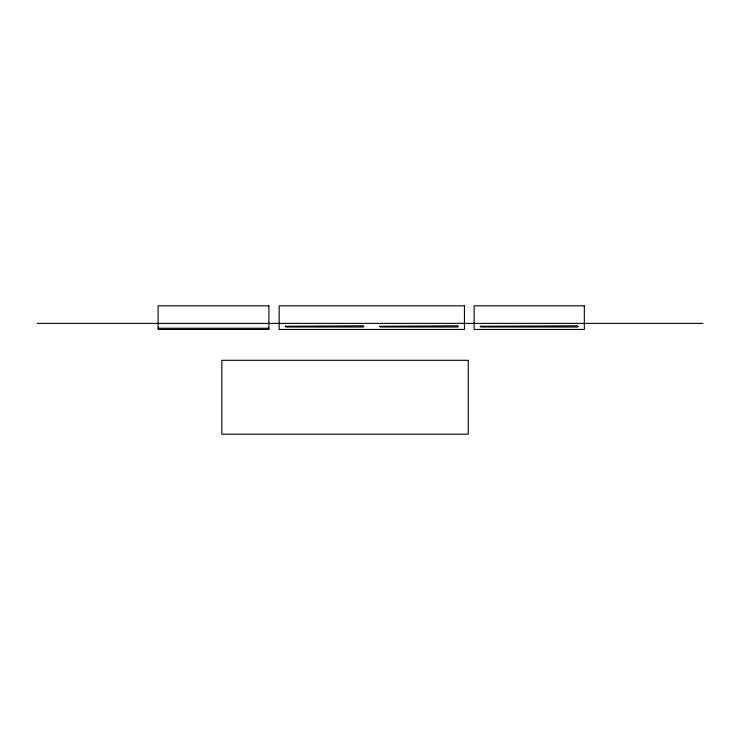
<?xml version="1.0" encoding="UTF-8"?>
<svg xmlns="http://www.w3.org/2000/svg" width="740" height="740" viewBox="0 0 740 740"><rect width="100%" height="100%" fill="white"/><g stroke="black" fill="none" stroke-linecap="round" stroke-linejoin="round"><path stroke-width="1.11" d="M37 323.38L703 323.38M158.092 328.227L268.888 328.227M285.261 326.248L285.844 327.015L363.34 327.015L363.941 326.405L363.34 325.804L285.261 326.248M379.713 326.248L380.295 327.015L457.792 327.015L458.393 326.405L457.792 325.804L379.713 326.248M480.214 326.248L480.796 327.015L577.672 327.015L578.273 326.405L577.672 325.804L480.214 326.248M268.888 305.824L158.092 305.824L158.092 329.439L268.888 329.439L268.888 305.824M464.452 305.824L279.183 305.824L279.183 329.439L464.452 329.439L464.452 305.824M584.332 305.824L474.137 305.824L474.137 329.439L584.332 329.439L584.332 305.824M468.254 360.315L221.834 360.315L221.834 434.177L468.254 434.177L468.254 360.315"/></g></svg>
